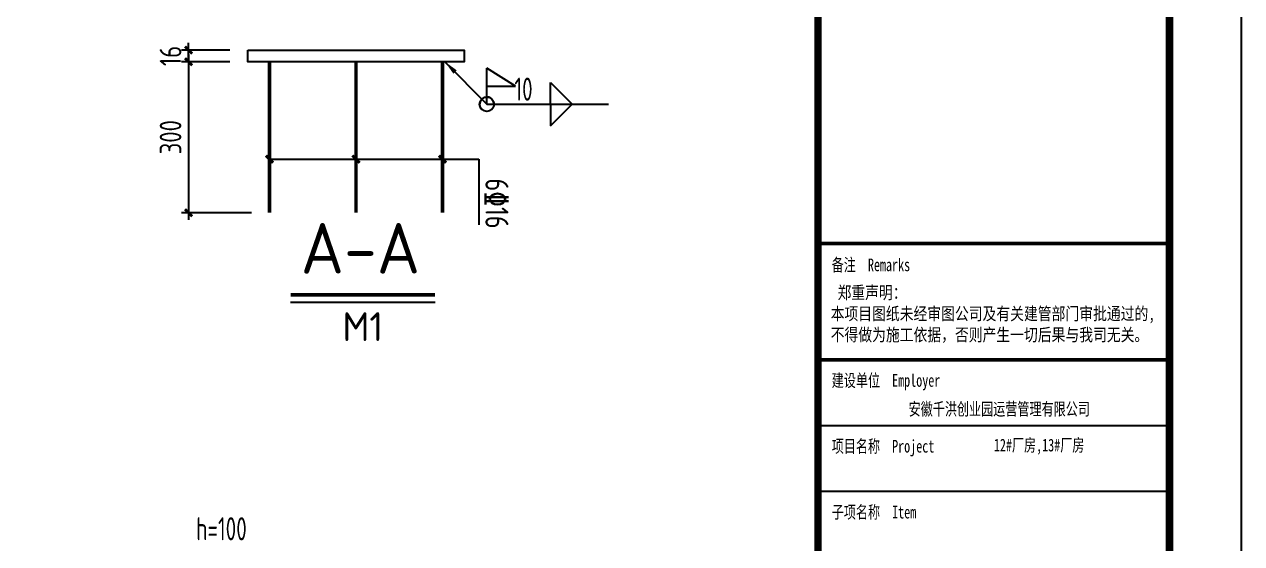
# Model space of a CAD drawing. Extents: x 180850 to 1399066, y 113487 to 334416.
# Drawn here: x 573935 to 582378, y 120589 to 124188 of the extents above; entities that cross this region are included whole.
import ezdxf
from ezdxf.enums import TextEntityAlignment as Align

# ---------------------------------------------------------------- set-up
doc = ezdxf.new("R2010")
doc.units = 0
doc.header["$LTSCALE"] = 1000
for name, color, linetype in [('AXIS', 3, 'Continuous'), ('NUM', 7, 'Continuous'), ('Prof', 2, 'Continuous'), ('PUB_TITLE', 4, 'Continuous'), ('STPM_RBEAM_NUM', 7, 'Continuous'), ('TEXT', 7, 'Continuous'), ('THIN', 7, 'Continuous'), ('WELD', 7, 'Continuous'), ('WL', 10, 'Continuous')]:
    doc.layers.add(name, color=color, linetype=linetype)
doc.styles.add('_gyy_title_ST', font='', dxfattribs={"width": 0.8})
doc.styles.get("Standard").update_dxf_attribs({"font": 'gbenor.shx', "bigfont": 'gbcbig.shx'})
doc.styles.add('TSSD_Dimension', font='Tssdeng.shx', dxfattribs={"width": 0.8, "bigfont": 'hztxt.shx'})
doc.styles.add('TSSD_Label', font='tssdeng.shx', dxfattribs={"width": 0.7, "bigfont": 'hztxt.shx'})
doc.styles.add('TSSD_Norm', font='tssdeng.shx', dxfattribs={"bigfont": 'hztxt.shx'})
doc.styles.get('_gyy_title_ST').set_extended_font_data('SimSun')
doc.dimstyles.new('TSSD_10_50', dxfattribs={"dimtxt": 150, "dimasz": 50, "dimexe": 50, "dimexo": 125, "dimgap": 50, "dimtad": 1, "dimdec": 0, "dimlfac": 0.2, "dimzin": 0, "dimdsep": 46, "dimtxsty": 'TSSD_Dimension', "dimblk": 'ARCHTICK', "dimcen": 0, "dimdle": 50, "dimclrt": 7, "dimadec": 0, "dimazin": 0, "dimtfac": 1, "dimtdec": 0, "dimtix": 1, "dimtmove": 2, "dimatfit": 3, "dimfxl": 1, "dimtolj": 1, "dimtzin": 0, "dimarcsym": 0})
doc.dimstyles.new('TSSD_LEADER_STYLE_100.0', dxfattribs={"dimtxt": 300, "dimasz": 100, "dimexe": 100, "dimexo": 250, "dimgap": 0.09, "dimtad": 0, "dimtih": 1, "dimtoh": 1, "dimdec": 4, "dimzin": 0, "dimdsep": 46, "dimtxsty": 'Standard', "dimcen": 0.09, "dimdle": 100, "dimclrt": 7, "dimadec": 0, "dimazin": 0, "dimtfac": 1, "dimtdec": 4, "dimtofl": 0, "dimtmove": 0, "dimatfit": 3, "dimfxl": 1, "dimtolj": 1, "dimtzin": 0, "dimarcsym": 0})

# ---------------------------------------------------------------- blocks, each defined once
blk = doc.blocks.new('_WELD001')
at = {"linetype": 'ByBlock'}
h = blk.add_hatch(color=0, dxfattribs=at)
h.paths.add_polyline_path([(0.8, 0.5), (0, 1), (0, 0.5)], flags=16)
edge = h.paths.add_edge_path()
edge.add_line((0.8, 0.5), (0, 1))
edge.add_line((0, 0.5), (0.8, 0.5))
edge.add_line((0, 0), (0, 1))
at = {"color": 0, "linetype": 'ByBlock'}
for p, q in [((0, 0), (0, 1)), ((0.8, 0.5), (0, 1)), ((0, 0.5), (0.8, 0.5))]:
    blk.add_line(p, q, dxfattribs=at)
blk = doc.blocks.new('_WELD003')
at = {"color": 0, "linetype": 'ByBlock'}
blk.add_circle((0, 0), 0.5, dxfattribs=at)
blk = doc.blocks.new('_WELD004')
at = {"color": 0, "linetype": 'ByBlock'}
for p, q in [((0, 1), (1, 0)), ((0, 0), (0, 1))]:
    blk.add_line(p, q, dxfattribs=at)
blk = doc.blocks.new('_ArchTick')
at = {"color": 0, "linetype": 'ByBlock', "const_width": 0.4}
blk.add_lwpolyline([(-0.5, -0.5), (0.5, 0.5)], dxfattribs=at)
blk = doc.blocks.new('*D1634')
at = {"layer": 'AXIS', "color": 0, "lineweight": -2, "transparency": 16777216}
for p, q in [((575074.4, 123979.4), (575074.4, 122832.6)), ((575360.5, 123929.4), (575024.4, 123929.4)), ((575510.5, 122882.6), (575024.4, 122882.6))]:
    blk.add_line(p, q, dxfattribs=at)
at = {"layer": 'Defpoints', "color": 0, "transparency": 16777216}
for p in [(575485.5, 123929.4), (575074.4, 122882.6), (575635.5, 122882.6)]:
    blk.add_point(p, dxfattribs=at)
at = {"layer": 'AXIS', "color": 0, "lineweight": -2, "transparency": 16777216, "xscale": 50, "yscale": 50, "zscale": 50}
for p, rotation in [((575074.4, 123929.4), 90), ((575074.4, 122882.6), 270)]:
    blk.add_blockref('_ArchTick', p, dxfattribs=dict(at, rotation=rotation))
at = {"layer": 'AXIS', "color": 7, "transparency": 16777216, "insert": (574949.4, 123406), "char_height": 150, "attachment_point": 5, "rotation": 90, "style": 'TSSD_Dimension'}
blk.add_mtext('\\A1;300', dxfattribs=at)
blk = doc.blocks.new('*D1635')
at = {"layer": 'AXIS', "color": 0, "lineweight": -2, "transparency": 16777216}
for p, q in [((575074.4, 124009.4), (575074.4, 124059.4)), ((575360.5, 124009.4), (575024.4, 124009.4)), ((575074.4, 123929.4), (575074.4, 124009.4)), ((575360.5, 123929.4), (575024.4, 123929.4)), ((575074.4, 123929.4), (575074.4, 123879.4))]:
    blk.add_line(p, q, dxfattribs=at)
at = {"layer": 'Defpoints', "color": 0, "transparency": 16777216}
for p in [(575074.4, 124009.4), (575485.5, 124009.4), (575485.5, 123929.4)]:
    blk.add_point(p, dxfattribs=at)
at = {"layer": 'AXIS', "color": 0, "lineweight": -2, "transparency": 16777216, "xscale": 50, "yscale": 50, "zscale": 50}
for p, rotation in [((575074.4, 124009.4), 270), ((575074.4, 123929.4), 90)]:
    blk.add_blockref('_ArchTick', p, dxfattribs=dict(at, rotation=rotation))
at = {"layer": 'AXIS', "color": 7, "transparency": 16777216, "insert": (574949.4, 123969.4), "char_height": 150, "attachment_point": 5, "rotation": 90, "style": 'TSSD_Dimension'}
blk.add_mtext('\\A1;16', dxfattribs=at)

msp = doc.modelspace()

# ---------------------------------------------------------------- linework, layer by layer
at = {"color": 3}
for p, q in [((575635.46, 123254.06), (577086.6, 123254.06)), ((577086.6, 123254.06), (577086.6, 122797.63))]:
    msp.add_line(p, q, dxfattribs=at)
at = {"layer": 'NUM', "const_width": 25}
msp.add_lwpolyline([(575782.18, 122312.94), (576783.72, 122312.94)], dxfattribs=at)
at = {"layer": 'Prof', "color": 21}
msp.add_lwpolyline([(575485.46, 124009.4), (576985.46, 124009.4), (576985.46, 123929.4), (575485.46, 123929.4)], close=True, dxfattribs=at)
at = {"layer": 'PUB_TITLE'}
for p, q in [((581903.52, 122669.9), (579445.89, 122669.9)), ((581903.52, 121405.98), (579445.89, 121405.98)), ((581903.52, 120949.56), (579445.89, 120949.56))]:
    msp.add_line(p, q, dxfattribs=at)
msp.add_lwpolyline([(552677.75, 113487.35), (582377.75, 113487.35), (582377.75, 134487.35), (552677.75, 134487.35)], close=True, dxfattribs=at)
for points, const_width in [([(553927.75, 113987.35), (581877.75, 113987.35), (581877.75, 133987.35), (553927.75, 133987.35)], 50), ([(579439.45, 133987.35), (581877.75, 133987.35), (581877.75, 113987.35), (579439.45, 113987.35)], 52.25)]:
    msp.add_lwpolyline(points, close=True, dxfattribs=dict(at, const_width=const_width))
at = {"layer": 'PUB_TITLE', "const_width": 24.58}
for points in [[(579445.89, 122669.9), (581903.52, 122669.9)], [(579445.89, 121862.39), (581903.52, 121862.39)]]:
    msp.add_lwpolyline(points, dxfattribs=at)
at = {"layer": 'THIN'}
msp.add_lwpolyline([(575782.18, 122262.94), (576783.72, 122262.94)], dxfattribs=at)
at = {"layer": 'WELD'}
msp.add_line((577142.76, 123634.27), (577987.08, 123634.27), dxfattribs=at)
msp.add_arc((577142.76, 123634.27), 50, 0, 225, dxfattribs=at)
at = {"layer": 'WL', "const_width": 25}
for points in [[(575635.46, 123929.4), (575635.46, 122882.62)], [(576235.46, 123929.4), (576235.46, 122882.62)], [(576835.46, 123929.4), (576835.46, 122882.62)]]:
    msp.add_lwpolyline(points, dxfattribs=at)

# ---------------------------------------------------------------- block references
at = {"color": 3, "xscale": 50, "yscale": 50, "zscale": 50, "rotation": 89.99999999999999}
for p in [(575635.46, 123254.06), (576235.46, 123254.06), (576835.46, 123254.06)]:
    msp.add_blockref('_ArchTick', p, dxfattribs=at)
at = {"layer": 'WELD'}
for name, p, xscale, yscale, zscale in [('_WELD001', (577142.76, 123634.27), 250, 250, 250), ('_WELD004', (577584.45, 123634.27), 150, 150, 150), ('_WELD003', (577142.76, 123634.27), 100, 100, 100)]:
    msp.add_blockref(name, p, dxfattribs=dict(at, xscale=xscale, yscale=yscale, zscale=zscale))
at = {"layer": 'WELD', "xscale": -150, "yscale": 150, "zscale": 149.9999999999999, "rotation": 180}
msp.add_blockref('_WELD004', (577584.45, 123634.27), dxfattribs=at)

# ---------------------------------------------------------------- texts
at = {"layer": 'PUB_TITLE', "style": '_gyy_title_ST', "width": 0.7}
for s, height, p in [('备注  Remarks', 87.7726, (579534.73, 122477.41)), ('建设单位  Employer', 87.7726, (579534.73, 121676.32)), ('项目名称  Project', 87.7726, (579534.73, 121219.9)), ('子项名称  Item', 87.773, (579534.73, 120763.48))]:
    msp.add_text(s, height=height, dxfattribs=at).set_placement(p)
at = {"layer": 'PUB_TITLE', "color": 2, "style": '_gyy_title_ST', "width": 0.7}
msp.add_text('安徽千洪创业园运营管理有限公司', height=87.7726, dxfattribs=at).set_placement((580696.81, 121478.14), align=Align.CENTER)
msp.add_text('12#厂房,13#厂房', height=87.7726, dxfattribs=at).set_placement((580973.29, 121267.1), align=Align.MIDDLE)
at = {"layer": 'PUB_TITLE', "insert": (579527.39, 122373.09), "char_height": 87.7726, "width": 2808.7254, "attachment_point": 1, "style": '_gyy_title_ST'}
msp.add_mtext(' 郑重声明：\\P本项目图纸未经审图公司及有关建管部门审批通过的,\\P不得做为施工依据，否则产生一切后果与我司无关。', dxfattribs=at)
at = {"layer": 'STPM_RBEAM_NUM', "style": 'TSSD_Label', "width": 0.7}
for s, p in [('10', (577333.92, 123659.27)), ('h=100', (575126.92, 120611.57))]:
    msp.add_text(s, height=160, dxfattribs=at).set_placement(p)
at = {"layer": 'TEXT', "style": 'TSSD_Norm', "width": 0.8}
msp.add_text('6%%13216', height=160, rotation=270, dxfattribs=at).set_placement((577132.95, 123120.21))
at = {"layer": 'TEXT', "style": 'TSSD_Norm'}
msp.add_text('A-A', height=350, dxfattribs=at).set_placement((575852.18, 122356.02), align=Align.BOTTOM_LEFT)
msp.add_text('M1', height=200, dxfattribs=at).set_placement((576282.95, 122192.94), align=Align.TOP_CENTER)

# ---------------------------------------------------------------- dimensions: what is measured, and where the dimension line sits
at = {"layer": 'AXIS'}
dim = msp.add_linear_dim(base=(575074.39, 124009.4), p1=(575485.46, 123929.4), p2=(575485.46, 124009.4), angle=270, dimstyle='TSSD_10_50', dxfattribs=at)
dim.commit()
dim.dimension.update_dxf_attribs({"geometry": '*D1635', "text_midpoint": (574949.39, 123969.4)})
dim = msp.add_linear_dim(base=(575074.39, 122882.62), p1=(575485.46, 123929.4), p2=(575635.46, 122882.62), angle=270, text='300', dimstyle='TSSD_10_50', dxfattribs=at)
dim.commit()
dim.dimension.update_dxf_attribs({"geometry": '*D1634', "text_midpoint": (574949.39, 123406.01)})

# ---------------------------------------------------------------- leaders
at = {"layer": 'WELD'}
msp.add_leader([(576852.18, 123929.4), (577142.76, 123634.27)], dimstyle='TSSD_LEADER_STYLE_100.0', dxfattribs=at)

doc.saveas('drawing.dxf')
